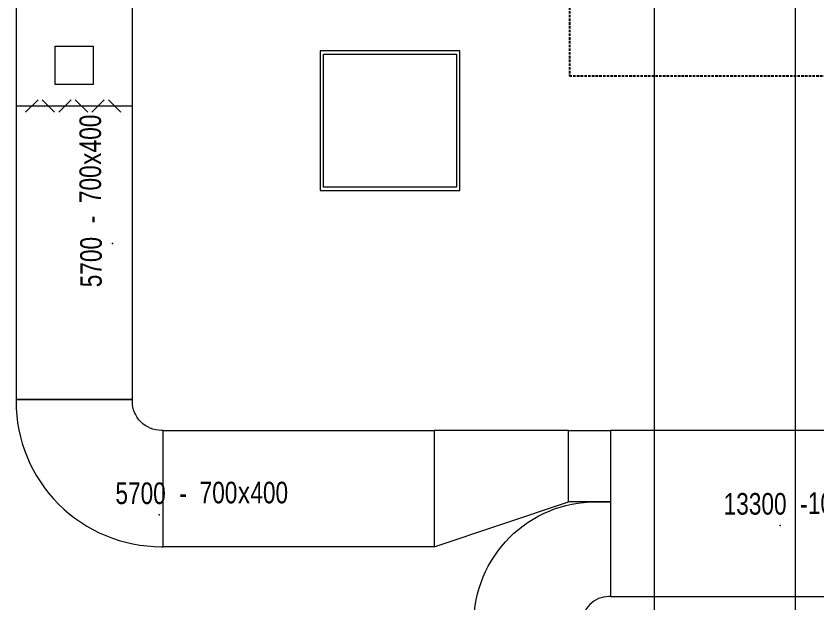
# Model space of a CAD drawing. Extents: x -1439 to 34962, y -872 to 8330.
# Drawn here: x 24410.8 to 24892.2, y 762.8 to 1115.4 of the extents above; entities that cross this region are included whole.
import ezdxf
from ezdxf.enums import TextEntityAlignment as Align

# ---------------------------------------------------------------- set-up
doc = ezdxf.new("R2010")
doc.units = 0
doc.linetypes.add('DASHED', pattern=[0.75, 0.5, -0.25])
doc.layers.get('0').update_dxf_attribs({"color": 9, "lineweight": 9})
for name, color, linetype, lineweight in [('01', 9, 'Continuous', 9), ('06D', 9, 'Continuous', 9), ('14', 9, 'Continuous', 9)]:
    doc.layers.add(name, color=color, linetype=linetype, lineweight=lineweight)
doc.styles.add('DEBI-BLOCK', font='arial.ttf', dxfattribs={"width": 0.8})

# ---------------------------------------------------------------- blocks, each defined once
blk = doc.blocks.new('p-kolon-80x80-vw')
at = {"layer": '01'}
blk.add_lwpolyline([(-40, -40), (-40, 40), (40, 40), (40, -40)], close=True, dxfattribs=at)
blk = doc.blocks.new('DEBI001')
at = {"extrusion": (-1, 0, 2e-16)}
blk.add_point((0, 0), dxfattribs=at)
at = {"style": 'DEBI-BLOCK', "width": 0.75, "flags": 8}
for tag, p in [('DEBI', (0.3, 0.2)), ('-', (1.277, 0.2))]:
    blk.add_attdef(tag, text='', height=1, dxfattribs=at).set_placement(p, align=Align.BOTTOM_RIGHT)
blk.add_attdef('KESITX', text='', height=1, dxfattribs=at).set_placement((3.614, 1.533), align=Align.TOP_RIGHT)
at = {"style": 'DEBI-BLOCK', "width": 0.8, "flags": 8}
blk.add_attdef('X', text='', height=1, dxfattribs=at).set_placement((3.918, 1.533), align=Align.TOP_CENTER)
at = {"style": 'DEBI-BLOCK', "width": 0.75, "flags": 8}
blk.add_attdef('KESITY', text='', height=1, dxfattribs=at).set_placement((4.213, 1.533), align=Align.TOP_LEFT)
at = {"style": 'DEBI-BLOCK', "width": 0.75, "flags": 9}
blk.add_attdef('ID', text='', height=0.3, dxfattribs=at).set_placement((0, 0), align=Align.MIDDLE)
blk = doc.blocks.new('p-2.mekanik_cihaz')
for p, q in [((3085, -2791.3), (3015, -2791.3)), ((3020.74, -2795.05), (3028.24, -2787.55)), ((3030.71, -2787.55), (3038.21, -2795.05)), ((3048.19, -2787.55), (3040.69, -2795.05)), ((3058.16, -2795.05), (3050.66, -2787.55)), ((3068.13, -2787.55), (3060.63, -2795.05)), ((3078.11, -2795.05), (3070.61, -2787.55))]:
    blk.add_line(p, q)
at = {"linetype": 'DASHED', "lineweight": -3, "ltscale": 3}
blk.add_lwpolyline([(3348, -2288.6), (3348, -2773), (3511, -2773), (3511, -2288.6)], close=True, dxfattribs=at)
at = {"ltscale": 10}
blk.add_lwpolyline([(3399.1, -2592.86), (3399.1, -3568.63), (3484.1, -3568.63), (3484.1, -2592.86)], close=True, dxfattribs=at)
for points in [[(3085, -2967.95), (3085, -2710), (3015, -2710), (3015, -2967.95)], [(3038.56, -2778.21), (3038.56, -2755.32), (3061.44, -2755.32), (3061.44, -2778.21)], [(3266.54, -3056.45), (3103.5, -3056.45), (3103.5, -2986.45), (3266.54, -2986.45)], [(3266.54, -3056.45), (3347.54, -3029.45), (3347.54, -2986.45), (3266.54, -2986.45)], [(3372.79, -3029.45), (3347.54, -3029.45), (3347.54, -2986.45), (3372.79, -2986.45)], [(3516.5, -2986.45), (3372.79, -2986.45), (3372.79, -3086.45), (3516.5, -3086.45)]]:
    blk.add_lwpolyline(points, close=True)
for points in [[(3103.5, -2986.45), (3102.5, -2986.45, -0.414214), (3085, -2968.95), (3085, -2967.95), (3015, -2967.95), (3015, -2968.95, 0.414214), (3102.5, -3056.45), (3103.5, -3056.45)], [(3372.79, -3086.45), (3371.79, -3086.45, 0.414214), (3355.54, -3102.7), (3355.54, -3103.7), (3290.54, -3103.7), (3290.54, -3102.7, -0.414214), (3363.79, -3029.45), (3372.79, -3029.45)]]:
    blk.add_lwpolyline(points, format="xyb", close=True)
ref = blk.add_blockref('DEBI001', (3073.11, -2873.92), dxfattribs=dict(xscale=13, yscale=13, zscale=13, rotation=90))
ref.add_attrib('-', '-', dxfattribs={"height": 13, "rotation": 90, "style": 'DEBI-BLOCK', "width": 0.75, "flags": 8}).set_placement((3070.51, -2857.32), align=Align.BOTTOM_RIGHT)
ref.add_attrib('KESITY', '400', dxfattribs={"height": 13, "rotation": 90, "style": 'DEBI-BLOCK', "width": 0.75, "flags": 8}).set_placement((3053.18, -2819.15), align=Align.TOP_LEFT)
ref.add_attrib('X', 'x', dxfattribs={"height": 13, "rotation": 90, "style": 'DEBI-BLOCK', "width": 0.8, "flags": 8}).set_placement((3053.18, -2822.99), align=Align.TOP_CENTER)
ref.add_attrib('DEBI', '5700', dxfattribs={"height": 13, "rotation": 90, "style": 'DEBI-BLOCK', "width": 0.75, "flags": 8}).set_placement((3070.51, -2870.02), align=Align.BOTTOM_RIGHT)
ref.add_attrib('KESITX', '700', dxfattribs={"height": 13, "rotation": 90, "style": 'DEBI-BLOCK', "width": 0.75, "flags": 8}).set_placement((3053.18, -2826.94), align=Align.TOP_RIGHT)
ref = blk.add_blockref('DEBI001', (3101.22, -3037.29), dxfattribs=dict(xscale=13, yscale=13, zscale=13))
ref.add_attrib('-', '-', dxfattribs={"height": 13, "style": 'DEBI-BLOCK', "width": 0.75, "flags": 8}).set_placement((3117.83, -3034.69), align=Align.BOTTOM_RIGHT)
ref.add_attrib('KESITY', '400', dxfattribs={"height": 13, "style": 'DEBI-BLOCK', "width": 0.75, "flags": 8}).set_placement((3156, -3017.36), align=Align.TOP_LEFT)
ref.add_attrib('X', 'x', dxfattribs={"height": 13, "style": 'DEBI-BLOCK', "width": 0.8, "flags": 8}).set_placement((3152.16, -3017.36), align=Align.TOP_CENTER)
ref.add_attrib('DEBI', '5700', dxfattribs={"height": 13, "style": 'DEBI-BLOCK', "width": 0.75, "flags": 8}).set_placement((3105.12, -3034.69), align=Align.BOTTOM_RIGHT)
ref.add_attrib('KESITX', '700', dxfattribs={"height": 13, "style": 'DEBI-BLOCK', "width": 0.75, "flags": 8}).set_placement((3148.21, -3017.36), align=Align.TOP_RIGHT)
ref = blk.add_blockref('DEBI001', (3474.78, -3043.64), dxfattribs=dict(xscale=13, yscale=13, zscale=13))
ref.add_attrib('-', '-', dxfattribs={"height": 13, "style": 'DEBI-BLOCK', "width": 0.75, "flags": 8}).set_placement((3491.38, -3041.04), align=Align.BOTTOM_RIGHT)
ref.add_attrib('KESITY', '650', dxfattribs={"height": 13, "style": 'DEBI-BLOCK', "width": 0.75, "flags": 8}).set_placement((3529.55, -3023.71), align=Align.TOP_LEFT)
ref.add_attrib('X', 'x', dxfattribs={"height": 13, "style": 'DEBI-BLOCK', "width": 0.8, "flags": 8}).set_placement((3525.71, -3023.71), align=Align.TOP_CENTER)
ref.add_attrib('DEBI', '13300', dxfattribs={"height": 13, "style": 'DEBI-BLOCK', "width": 0.75, "flags": 8}).set_placement((3478.68, -3041.04), align=Align.BOTTOM_RIGHT)
ref.add_attrib('KESITX', '1000', dxfattribs={"height": 13, "style": 'DEBI-BLOCK', "width": 0.75, "flags": 8}).set_placement((3521.76, -3023.71), align=Align.TOP_RIGHT)

msp = doc.modelspace()

# ---------------------------------------------------------------- linework, layer by layer
at = {"layer": '14'}
msp.add_lwpolyline([(24677.84, 1094.5), (24593.84, 1094.5), (24593.84, 1010.5), (24677.84, 1010.5)], close=True, dxfattribs=at)

# ---------------------------------------------------------------- block references
msp.add_blockref('p-kolon-80x80-vw', (24635.84, 1052.5))
at = {"layer": '06D'}
msp.add_blockref('p-2.mekanik_cihaz', (21395.84, 3852.5), dxfattribs=at)

doc.saveas('drawing.dxf')
